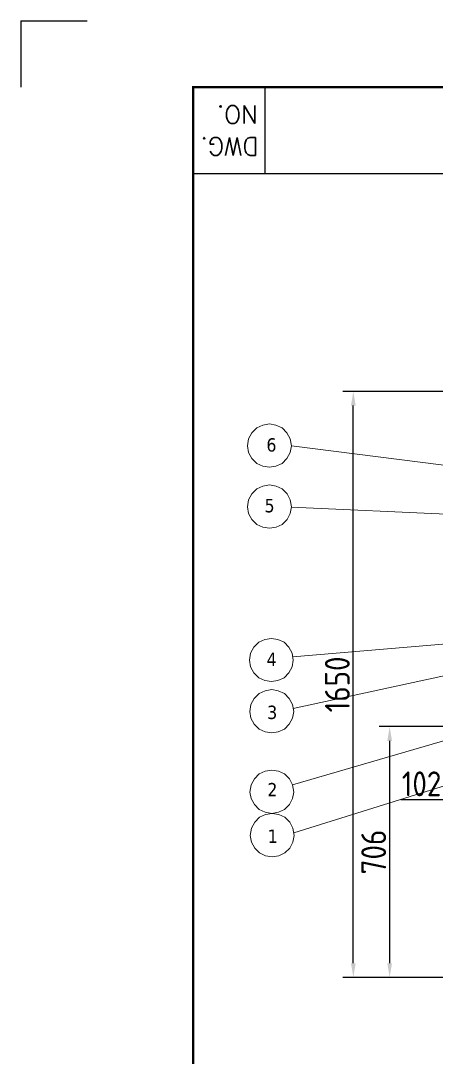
# Model space of a CAD drawing. Header units: millimetres. Extents: x 70841 to 133731, y -170061 to -164340.
# Drawn here: x 125883 to 127054, y -167430 to -164511 of the extents above; entities that cross this region are included whole.
import ezdxf

# ---------------------------------------------------------------- set-up
doc = ezdxf.new("R2010")
doc.units = ezdxf.units.MM
doc.header["$LTSCALE"] = 13
doc.layers.add('1', color=4, linetype='Continuous')
doc.layers.add('2', color=3, linetype='Continuous')
doc.layers.add('paper', color=254, linetype='Continuous', plot=False)
doc.layers.add('标注、文本', color=3, linetype='Continuous', lineweight=25)
doc.layers.add('铁心', color=3, linetype='Continuous', lineweight=0)
doc.styles.add('ROMANS', font='romans.shx', dxfattribs={"bigfont": 'whgtxt.shx'})
doc.styles.get("Standard").update_dxf_attribs({"font": 'gbenor.shx', "bigfont": 'gbcbig.shx'})
doc.styles.add('Tahoma$001', font='tahoma.ttf', dxfattribs={"height": 2.159784})
doc.dimstyles.new('1-15', dxfattribs={"dimscale": 20, "dimtxt": 3.5, "dimasz": 2, "dimexe": 1.5, "dimexo": 0.5, "dimgap": 0.5, "dimtad": 1, "dimtoh": 1, "dimdec": 1, "dimdsep": 46, "dimtxsty": 'Standard', "dimcen": 2.5, "dimclrd": 3, "dimclre": 3, "dimclrt": 3, "dimadec": 0, "dimazin": 2, "dimtfac": 1, "dimtdec": 1, "dimtmove": 0, "dimatfit": 2, "dimfxl": 1, "dimarcsym": 0})

# ---------------------------------------------------------------- blocks, each defined once
blk = doc.blocks.new('*D1735')
at = {"layer": 'Defpoints', "color": 0, "transparency": 16777216}
for p in [(126820, -165555), (127110.8, -165555), (127110.8, -167205)]:
    blk.add_point(p, dxfattribs=at)
at = {"layer": '标注、文本', "color": 3, "lineweight": -2, "transparency": 16777216}
for p, q in [((127100.8, -165555), (126790, -165555)), ((126820, -167165), (126820, -165595)), ((127100.8, -167205), (126790, -167205))]:
    blk.add_line(p, q, dxfattribs=at)
at = {"layer": '标注、文本', "color": 3, "transparency": 16777216}
for points in [[(126813.4, -165595), (126826.7, -165595), (126820, -165555)], [(126813.4, -167165), (126826.7, -167165), (126820, -167205)]]:
    blk.add_solid(points, dxfattribs=at)
at = {"layer": '标注、文本', "color": 3, "transparency": 16777216, "insert": (126775, -166380), "char_height": 70, "attachment_point": 5, "rotation": 90}
blk.add_mtext('1650', dxfattribs=at)
blk = doc.blocks.new('*D1736')
at = {"layer": 'Defpoints', "color": 0, "transparency": 16777216}
for p in [(127110.8, -166535.5), (127212.8, -166535.5), (127110.8, -166705)]:
    blk.add_point(p, dxfattribs=at)
at = {"layer": '标注、文本', "color": 3, "lineweight": -2, "transparency": 16777216}
for p, q in [((127110.8, -166545.5), (127110.8, -166735)), ((127212.8, -166545.5), (127212.8, -166735)), ((127110.8, -166705), (126953.9, -166705)), ((127172.8, -166705), (127150.8, -166705))]:
    blk.add_line(p, q, dxfattribs=at)
at = {"layer": '标注、文本', "color": 3, "transparency": 16777216}
for points in [[(127150.8, -166698.3), (127150.8, -166711.7), (127110.8, -166705)], [(127172.8, -166698.3), (127172.8, -166711.7), (127212.8, -166705)]]:
    blk.add_solid(points, dxfattribs=at)
at = {"layer": '标注、文本', "color": 3, "transparency": 16777216, "insert": (127012.3, -166660), "char_height": 70, "attachment_point": 5}
blk.add_mtext('102', dxfattribs=at)
blk = doc.blocks.new('*D1748')
at = {"layer": 'Defpoints', "color": 0, "transparency": 16777216}
for p in [(127188.4, -166499), (126922.4, -167205), (127188.4, -167205)]:
    blk.add_point(p, dxfattribs=at)
at = {"layer": '标注、文本', "color": 3, "lineweight": -2, "transparency": 16777216}
for p, q in [((127178.4, -166499), (126892.4, -166499)), ((126922.4, -166539), (126922.4, -167165)), ((127178.4, -167205), (126892.4, -167205))]:
    blk.add_line(p, q, dxfattribs=at)
at = {"layer": '标注、文本', "color": 3, "transparency": 16777216}
for points in [[(126915.8, -166539), (126929.1, -166539), (126922.4, -166499)], [(126915.8, -167165), (126929.1, -167165), (126922.4, -167205)]]:
    blk.add_solid(points, dxfattribs=at)
at = {"layer": '标注、文本', "color": 3, "transparency": 16777216, "insert": (126877.4, -166852), "char_height": 70, "attachment_point": 5, "rotation": 90}
blk.add_mtext('706', dxfattribs=at)

msp = doc.modelspace()

# ---------------------------------------------------------------- linework, layer by layer
at = {"layer": '1', "const_width": 6.541}
msp.add_lwpolyline([(126368.528, -169855.834), (133544.528, -169855.834), (133544.528, -164698.084), (126368.528, -164698.084), (126368.528, -169855.834)], dxfattribs=at)
at = {"layer": '2'}
for p, q in [((126570.353, -164698.084), (126570.353, -164941.021)), ((126368.528, -164941.021), (128013.028, -164941.021))]:
    msp.add_line(p, q, dxfattribs=at)
at = {"layer": 'paper'}
for q in [(125882.653, -164698.084), (126069.528, -164511.209)]:
    msp.add_line((125882.653, -164511.209), q, dxfattribs=at)
at = {"layer": '铁心'}
for points in [[(126645.422, -165708.373), (126642.109, -165688.494), (126633.073, -165671.326), (126619.218, -165657.472), (126602.051, -165649.942), (126583.678, -165646.629), (126565.005, -165649.942), (126548.138, -165657.472), (126534.283, -165671.326), (126524.947, -165688.494), (126521.935, -165708.373), (126524.947, -165727.046), (126534.283, -165743.913), (126548.138, -165757.767), (126565.005, -165765.598), (126583.678, -165768.61), (126602.051, -165765.598), (126619.218, -165757.767), (126633.073, -165743.913), (126642.109, -165727.046)], [(126645.494, -165880.115), (126642.181, -165860.237), (126633.145, -165843.069), (126619.291, -165829.214), (126602.123, -165821.685), (126583.751, -165818.371), (126565.077, -165821.685), (126548.211, -165829.214), (126534.356, -165843.069), (126525.019, -165860.237), (126522.007, -165880.115), (126525.019, -165898.789), (126534.356, -165915.655), (126548.211, -165929.51), (126565.077, -165937.341), (126583.751, -165940.352), (126602.123, -165937.341), (126619.291, -165929.51), (126633.145, -165915.655), (126642.181, -165898.789)], [(126650.904, -166312.071), (126647.591, -166292.193), (126638.555, -166275.025), (126624.7, -166261.17), (126607.533, -166253.641), (126589.16, -166250.328), (126570.486, -166253.641), (126553.62, -166261.17), (126539.765, -166275.025), (126530.429, -166292.193), (126527.417, -166312.071), (126530.429, -166330.745), (126539.765, -166347.611), (126553.62, -166361.466), (126570.486, -166369.297), (126589.16, -166372.309), (126607.533, -166369.297), (126624.7, -166361.466), (126638.555, -166347.611), (126647.591, -166330.745)], [(126651.915, -166456.425), (126648.602, -166436.546), (126639.566, -166419.379), (126625.712, -166405.524), (126608.544, -166397.994), (126590.171, -166394.681), (126571.498, -166397.994), (126554.631, -166405.524), (126540.777, -166419.379), (126531.44, -166436.546), (126528.428, -166456.425), (126531.44, -166475.098), (126540.777, -166491.965), (126554.631, -166505.82), (126571.498, -166513.65), (126590.171, -166516.662), (126608.544, -166513.65), (126625.712, -166505.82), (126639.566, -166491.965), (126648.602, -166475.098)], [(126652.236, -166683.015), (126648.923, -166663.137), (126639.888, -166645.969), (126626.033, -166632.114), (126608.865, -166624.585), (126590.493, -166621.272), (126571.819, -166624.585), (126554.953, -166632.114), (126541.098, -166645.969), (126531.761, -166663.137), (126528.749, -166683.015), (126531.761, -166701.689), (126541.098, -166718.555), (126554.953, -166732.41), (126571.819, -166740.241), (126590.493, -166743.253), (126608.865, -166740.241), (126626.033, -166732.41), (126639.888, -166718.555), (126648.923, -166701.689)], [(126653.189, -166805.168), (126649.876, -166785.289), (126640.841, -166768.122), (126626.986, -166754.267), (126609.818, -166746.737), (126591.446, -166743.424), (126572.772, -166746.737), (126555.906, -166754.267), (126542.051, -166768.122), (126532.714, -166785.289), (126529.702, -166805.168), (126532.714, -166823.841), (126542.051, -166840.708), (126555.906, -166854.563), (126572.772, -166862.394), (126591.446, -166865.405), (126609.818, -166862.394), (126626.986, -166854.563), (126640.841, -166840.708), (126649.876, -166823.841)]]:
    msp.add_lwpolyline(points, close=True, dxfattribs=at)
for points in [[(127555.949, -165823.746), (126645.422, -165708.373), (126645.422, -165708.373)], [(127561.062, -165922.474), (126645.422, -165880.524), (126645.422, -165880.524)], [(127815.861, -166203.864), (126649.247, -166302.132), (126649.247, -166302.132)], [(127538.884, -166254.985), (126650.464, -166447.719), (126650.464, -166447.719)], [(127212.768, -166498.978), (126648.923, -166663.137), (126648.923, -166663.137)], [(127632.768, -166492.344), (126651.971, -166797.856), (126651.971, -166797.856)]]:
    msp.add_lwpolyline(points, dxfattribs=at)

# ---------------------------------------------------------------- texts
at = {"layer": '2', "style": 'ROMANS'}
for s, p in [('NO.', (126551.28, -164750.33)), ('DWG.', (126553.078, -164839.836))]:
    msp.add_text(s, height=50.4563, rotation=180, dxfattribs=at).set_placement(p)
at = {"layer": '铁心', "style": 'Tahoma$001'}
for s, p in [('6', (126575.122, -165724.359)), ('5', (126569.916, -165895.466)), ('4', (126575.649, -166328.46)), ('3', (126577.407, -166477.508)), ('2', (126577.728, -166695.218)), ('1', (126578.682, -166826.251))]:
    msp.add_text(s, height=37.589, dxfattribs=at).set_placement(p)

# ---------------------------------------------------------------- dimensions: what is measured, and where the dimension line sits
at = {"layer": '标注、文本'}
for base, p1, p2, picture, middle in [((126820.017, -165554.95), (127110.768, -167204.978), (127110.768, -165554.95), '*D1735', (126775.017, -166379.964)), ((126922.426, -167204.978), (127188.378, -166498.978), (127188.378, -167204.978), '*D1748', (126877.426, -166851.978))]:
    dim = msp.add_linear_dim(base=base, p1=p1, p2=p2, angle=90, dimstyle='1-15', dxfattribs=at)
    dim.commit()
    dim.dimension.update_dxf_attribs({"geometry": picture, "text_midpoint": middle})
dim = msp.add_linear_dim(base=(127110.768, -166705.001), p1=(127212.768, -166535.478), p2=(127110.768, -166535.478), dimstyle='1-15', dxfattribs=at)
dim.commit()
dim.dimension.update_dxf_attribs({"geometry": '*D1736', "text_midpoint": (127012.35, -166660.001)})

doc.saveas('drawing.dxf')
